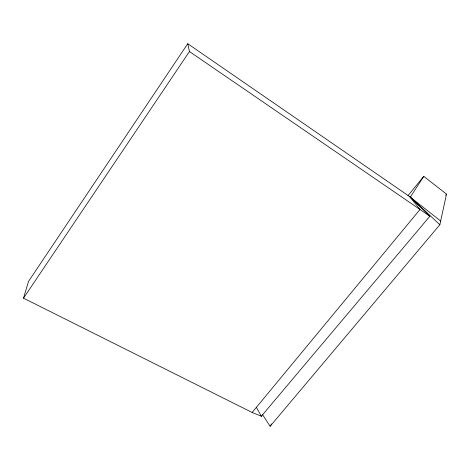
<?xml version="1.0" encoding="UTF-8"?>
<svg xmlns="http://www.w3.org/2000/svg" width="470" height="470" viewBox="0 0 470 470"><rect width="100%" height="100%" fill="white"/><g stroke="black" fill="none" stroke-linecap="round" stroke-linejoin="round"><path stroke-width="0.7" d="M262.624 414.746L270.144 426.278L439.855 224.725L446.5 194.128L423.77 176.332L407.995 195.649M261.837 416.414L252.137 412.478L23.5 298.18L28.511 281.424L187.736 43.722L409.64 196.583L429.862 216.241L261.361 416.22L256.385 407.431M270.144 426.278L271.631 423.887M439.855 224.725L410.31 197.106L423.77 176.332M23.5 298.18L189.451 51.53L187.736 43.722M252.137 412.478L420.015 209.491L409.64 196.583M445.56 195.256L446.5 194.128M189.451 51.53L429.862 216.241M410.31 197.106L440.66 221.012"/></g></svg>
